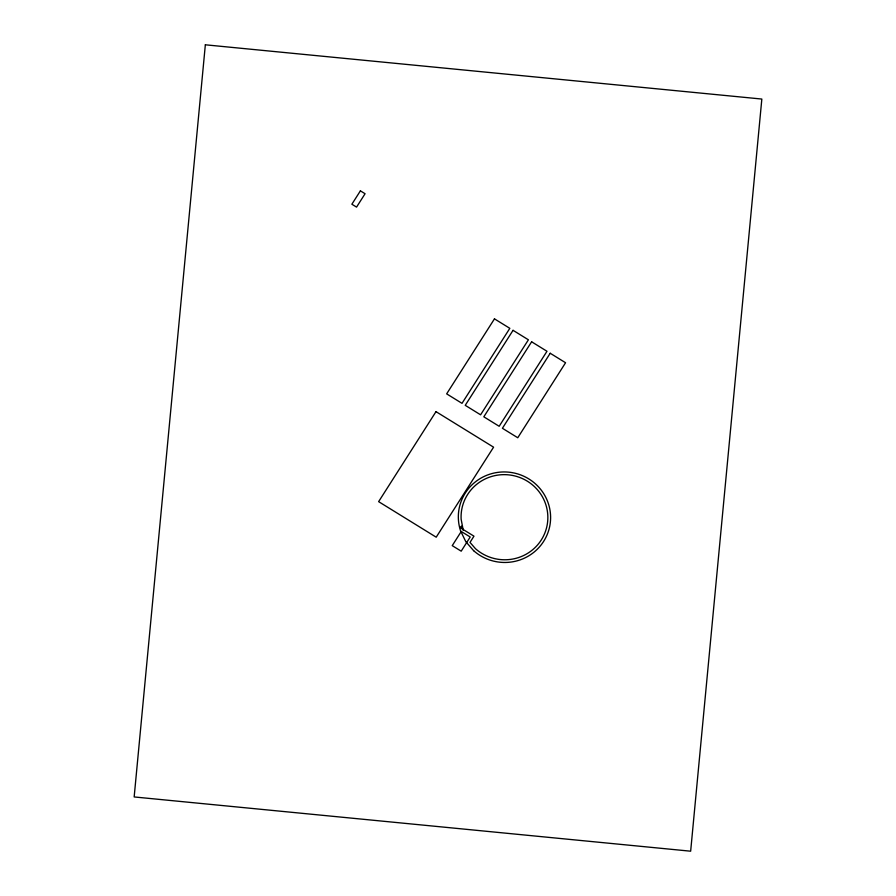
<?xml version="1.0" encoding="UTF-8"?>
<svg xmlns="http://www.w3.org/2000/svg" width="896" height="896" viewBox="0 0 896 896"><rect width="100%" height="100%" fill="white"/><g stroke="black" fill="none" stroke-linecap="round" stroke-linejoin="round"><path stroke-width="1.34" d="M205.341 44.8L134.165 796.947L690.659 851.2L761.835 99.053L205.341 44.8M360.405 190.848L351.87 204.221L356.552 207.11L365.075 193.726L360.405 190.848M494.469 318.853L446.656 393.859L462.011 403.346L509.824 328.328L494.469 318.853M435.994 411.645L378.627 501.648L436.206 537.197L493.584 447.182L435.994 411.645M513.05 330.322L465.237 405.328L480.592 414.814L528.405 339.797L513.05 330.322M531.63 341.79L483.818 416.808L499.173 426.283L546.986 351.277L531.63 341.79M550.211 353.259L502.41 428.277L517.765 437.752L565.566 362.746L550.211 353.259M461.339 526.288L460.387 527.789L473.973 536.178L470.008 542.394L475.485 548.699A43.411 42.549 9.5 0 0 543.155 536.726A43.411 42.549 9.5 0 0 513.43 475.619A43.411 42.549 9.5 0 0 461.138 519.221L463.221 530.152L461.339 526.288M461.261 531.485L452.234 545.642L461.194 551.174L470.21 537.006L461.261 531.485M473.648 550.693L465.808 541.666L460.611 530.981A46.166 45.237 9.5 0 1 506.005 471.979A46.166 45.237 9.5 0 1 547.277 534.374A46.166 45.237 9.5 0 1 473.648 550.693"/></g></svg>
